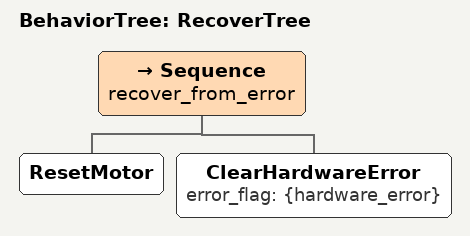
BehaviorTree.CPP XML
<?xml version="1.0" encoding="UTF-8"?>
<root main_tree_to_execute="RecoverTree">
  <BehaviorTree ID="RecoverTree">
    <Sequence name="recover_from_error">
      <ResetMotor/>
      <ClearHardwareError error_flag="{hardware_error}"/>
    </Sequence>
  </BehaviorTree>
</root>
